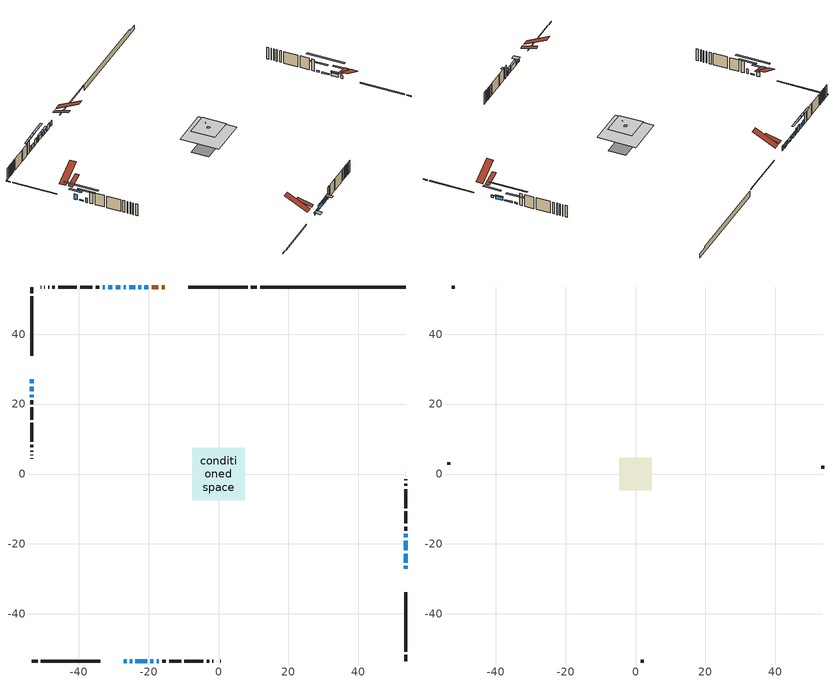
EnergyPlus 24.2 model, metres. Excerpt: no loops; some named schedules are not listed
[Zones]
conditioned space
 floor outside (Floor1 construction): -0.46,-0.46 -0.46,0.46 0.46,0.46 0.46,-0.46 z0.31
 floor outside (Floor2 construction): -0.46,-0.46 -0.46,0.46 0.46,0.46 0.46,-0.46 z0.31
 floor outside (Floor3 construction): -2.29,-2.29 -2.29,2.29 2.29,2.29 2.29,-2.29 z0.31
 floor adiabatic (AdiabaticFloorConstruction): -7.49,-7.49 -7.49,7.49 7.49,7.49 7.49,-7.49 z2.75
 floor foundation (Slab1 construction): -7.04,-3.35 -7.04,3.35 7.04,3.35 7.04,-3.35 z-2.03
 wall outside (RimJoist1 construction): 11.01,53.49 9.27,53.49 / -53.49,-53.49 -51.76,-53.49 / -53.49,53.49 -53.49,51.76 / 53.49,-53.49 53.49,-51.76 z0.31:0.61
 wall outside (RimJoist2 construction): 8.34,53.49 -8.61,53.49 / -50.83,-53.49 -33.87,-53.49 / -53.49,50.83 -53.49,33.87 / 53.49,-50.83 53.49,-33.87 z0.31:0.61
 wall outside (AdiabaticWallConstruction 1): -15.44,53.49 -16.25,53.49 / -17.18,53.49 -19.16,53.49 z0.31:2.34
 wall outside (AdiabaticWallConstruction): -27.04,-53.49 -26.29,-53.49 z0.31:1.06; 53.49,-27.04 53.49,-26.28 z0.31:1.45; -25.36,-53.49 -24.67,-53.49 z0.31:1.3; 53.49,-25.35 53.49,-22.76 z0.31:1.61; -23.75,-53.49 -20.39,-53.49 / -19.46,-53.49 -18.62,-53.49 / -53.49,22.7 -53.49,22.01 z0.31:2.22; -17.7,-53.49 -17.08,-53.49 / -32.53,53.49 -33.14,53.49 z0.31:2.34; -20.09,53.49 -21.17,53.49 z0.31:1.39; -22.1,53.49 -22.94,53.49 / -23.86,53.49 -25.54,53.49 z0.31:1.91; -26.47,53.49 -27.16,53.49 / -28.08,53.49 -29.46,53.49 z0.31:2.83; -53.49,27.04 -53.49,25.95 z0.31:2.52; -53.49,25.02 -53.49,23.62 / 53.49,-21.83 53.49,-19.04 z0.31:0.9; -30.38,53.49 -31.61,53.49 z0.31:2.14; 53.49,-18.11 53.49,-17.12 z0.31:1
 wall outside (Wall1 construction): -34.07,53.49 -35.18,53.49 / -16.16,-53.49 -15.05,-53.49 / -53.49,21.08 -53.49,19.98 / 53.49,-16.19 53.49,-15.09 z0.31:5.19
 wall outside (Wall2 construction): -36.11,53.49 -39.57,53.49 / -14.12,-53.49 -10.66,-53.49 / -53.49,19.05 -53.49,15.59 / 53.49,-14.16 53.49,-10.7 z0.31:5.19
 wall outside (Wall3 construction): -40.5,53.49 -45.91,53.49 / -9.73,-53.49 -4.32,-53.49 / -53.49,14.66 -53.49,9.25 / 53.49,-9.77 53.49,-4.36 z0.31:5.19
 wall outside (Wall4 construction): -46.84,53.49 -47.53,53.49 / -3.39,-53.49 -2.7,-53.49 / -53.49,8.32 -53.49,7.62 / 53.49,-3.43 53.49,-2.73 z0.31:5.19
 wall outside (Wall5 construction): -48.46,53.49 -48.76,53.49 / -1.77,-53.49 -1.46,-53.49 / -53.49,6.69 -53.49,6.39 / 53.49,-1.8 53.49,-1.5 z0.31:5.19
 wall outside (Wall6 construction): -49.69,53.49 -49.78,53.49 / -0.54,-53.49 -0.45,-53.49 / -53.49,5.46 -53.49,5.37 / 53.49,-0.57 53.49,-0.48 z0.31:5.19
 wall outside (Wall7 construction): -50.71,53.49 -50.8,53.49 / 0.48,-53.49 0.57,-53.49 / -53.49,4.44 -53.49,4.35 / 53.49,0.45 53.49,0.54 z0.31:5.19
 wall foundation (FoundationWall1 construction): 11.94,53.49,-2.03 11.94,53.49,0.31 49.34,53.49,0.31 49.34,53.49,-0.28 53.49,53.49,-0.28 53.49,53.49,-2.03
 window (WindowConstruction 13): -27.04,-53.49 -26.29,-53.49 z0.31:1.06
 window (WindowConstruction 2): 53.49,-27.04 53.49,-26.28 z0.31:1.45
 window (WindowConstruction 3): -25.36,-53.49 -24.67,-53.49 z0.31:1.3
 window (WindowConstruction 4): 53.49,-25.35 53.49,-22.76 z0.31:1.61
 window (WindowConstruction 5): -23.74,-53.49 -20.39,-53.49 z0.31:2.22
 window (WindowConstruction 6): -19.46,-53.49 -18.62,-53.49 z0.31:2.22
 window (WindowConstruction 14): -17.7,-53.49 -17.09,-53.49 z0.31:2.34
 window (WindowConstruction 7): -20.09,53.49 -21.17,53.49 z0.31:1.39
 window (WindowConstruction 8): -22.1,53.49 -22.94,53.49 z0.31:1.91
 window (WindowConstruction 9): -23.86,53.49 -25.54,53.49 z0.31:1.91
 window (WindowConstruction 10): -26.47,53.49 -27.16,53.49 z0.31:2.82
 window (WindowConstruction 11): -28.09,53.49 -29.46,53.49 z0.31:2.82
 window (WindowConstruction 12): -53.49,27.04 -53.49,25.95 z0.31:2.52
 window (WindowConstruction 17): -53.49,25.02 -53.49,23.63 z0.31:0.9
 window (WindowConstruction 18): 53.49,-21.83 53.49,-19.04 z0.31:0.9
 window (WindowConstruction 15): -30.39,53.49 -31.6,53.49 z0.31:2.14
 window (WindowConstruction 16): -32.53,53.49 -33.14,53.49 z0.31:2.34
 window (WindowConstruction): -53.49,22.7 -53.49,22.01 z0.31:2.22
 window (WindowConstruction 1): 53.49,-18.11 53.49,-17.12 z0.31:1
 door (Door): -15.44,53.49 -16.25,53.49 z0.31:2.34
 door (Door 1): -17.18,53.49 -19.16,53.49 z0.31:2.34
 ceiling adiabatic (AdiabaticFloorConstruction): 7.49,-7.49 7.49,7.49 -7.49,7.49 -7.49,-7.49 z2.75
attic - vented
 floor to conditioned space (Floor4 construction Reversed): -0.46,-0.46 -0.46,0.46 0.46,0.46 0.46,-0.46 z5.19
 floor to conditioned space (Floor5 construction Reversed): -0.46,-0.46 -0.46,0.46 0.46,0.46 0.46,-0.46 z5.19
 floor to conditioned space (Floor6 construction Reversed): -4.67,-4.67 -4.67,4.67 4.67,4.67 4.67,-4.67 z5.19
 floor to conditioned space (Floor7 construction Reversed): -2.33,-2.33 -2.33,2.33 2.33,2.33 2.33,-2.33 z5.19
 floor to conditioned space (Floor8 construction Reversed): -1.99,-1.99 -1.99,1.99 1.99,1.99 1.99,-1.99 z5.19
 wall outside (Wall8 construction): -51.73,53.49 -52.56,53.49 / 1.5,-53.49 2.33,-53.49 / -53.49,3.42 -53.49,2.59 / 53.49,1.47 53.49,2.3 z0.31:5.19
 roof outside (Roof1 construction): -12.03,53.49,5.19 -12.03,44.57,9.65 -9.54,44.57,9.65 -9.54,53.49,5.19; -30.45,-53.49,5.19 -30.45,-44.57,9.65 -32.94,-44.57,9.65 -32.94,-53.49,5.19; -53.49,30.45,5.19 -44.57,30.45,9.65 -44.57,32.94,9.65 -53.49,32.94,5.19; 53.49,-30.45,5.19 44.57,-30.45,9.65 44.57,-32.94,9.65 53.49,-32.94,5.19
 roof outside (Roof4 construction): -14.51,53.49,5.19 -14.51,47.48,6.69 -12.96,47.48,6.69 -12.96,53.49,5.19; -27.97,-53.49,5.19 -27.97,-47.48,6.69 -29.52,-47.48,6.69 -29.52,-53.49,5.19; -53.49,27.97,5.19 -47.48,27.97,6.69 -47.48,29.52,6.69 -53.49,29.52,5.19; 53.49,-27.97,5.19 47.48,-27.97,6.69 47.48,-29.52,6.69 53.49,-29.52,5.19
shading: -25.83,-53.49 -27.5,-53.49 -27.5,-55.93 -25.83,-55.93 z1.52; 53.49,-23.23 53.49,-30.09 54.1,-30.09 54.1,-23.23 z4.5; -24.38,-53.49 -25.66,-53.49 -25.66,-54.1 -24.38,-54.1 z1.6; 53.49,-22.46 53.49,-25.65 54.1,-25.65 54.1,-22.46 z1.9; -20.09,-53.49 -24.04,-53.49 -24.04,-54.1 -20.09,-54.1 z2.51; -18.33,-53.49 -19.76,-53.49 -19.76,-54.1 -18.33,-54.1 z2.51; -16.79,-53.49 -17.99,-53.49 -17.99,-55.93 -16.79,-55.93 z2.64; -21.93,53.49 -19.33,53.49 -19.33,54.1 -21.93,54.1 z2.15; -23.23,53.49 -21.8,53.49 -21.8,54.1 -23.23,54.1 z2.21; -25.84,53.49 -23.57,53.49 -23.57,54.1 -25.84,54.1 z2.21; -30.21,53.49 -23.42,53.49 -23.42,54.1 -30.21,54.1 z5.88; -32.51,53.49 -25.03,53.49 -25.03,54.1 -32.51,54.1 z5.88; -53.49,24.12 -53.49,28.87 -54.1,28.87 -54.1,24.12 z4.35; -53.49,17.68 -53.49,30.96 -54.1,30.96 -54.1,17.68 z6.84; 53.49,-13.1 53.49,-27.77 54.1,-27.77 54.1,-13.1 z6.84; -35.12,53.49 -26.87,53.49 -26.87,54.1 -35.12,54.1 z5.65; -36.49,53.49 -29.18,53.49 -29.18,54.1 -36.49,54.1 z5.69; -53.49,18.96 -53.49,25.75 -54.1,25.75 -54.1,18.96 z5.27; 53.49,-14.07 53.49,-21.16 54.1,-21.16 54.1,-14.07 z4.05
[Building]
Building 1: Terrain=Suburbs
[Site:Location]
Edmonton Intl AP_AB: Latitude {deg}=53.31; Longitude {deg}=-113.58; Time Zone {hr}=-7; Elevation {m}=723; Keep Site Location Information=Yes
[Site:GroundTemperature:Shallow]
-1.56185, -3.61833, -3.78302, -2.80711, 1.11059, 5.01004, 8.39065, 10.5322, 10.7141, 8.97234, 5.67794, 1.89811
[Site:WaterMainsTemperature]
Calculation Method=Schedule; Temperature Schedule=mains temperature schedule
[Material] Roughness=Rough; Thermal Absorptance=0.9
Name | Thickness {m} | Conductivity {W/m-K} | Density {kg/m3} | Specific Heat {J/kg-K} | Solar Absorptance | Visible Absorptance
asphalt or fiberglass shingles | 0.00635 | 0.162714 | 1121.4 | 1465.45 | 0.4 | 0.4
ceiling loosefill ins | 0.254 | 0.0480833 | 16.02 | 1046.75 | 0.7 | 0.7
ceiling loosefill ins 1 | 0.423333 | 0.0480833 | 16.02 | 1046.75 | 0.7 | 0.7
ceiling stud and cavity | 0.1397 | 0.130061 | 65.682 | 1177.47 | 0.7 | 0.7
ceiling stud and cavity 1 | 0.1397 | 0.168444 | 65.682 | 1177.47 | 0.7 | 0.7
ceiling stud and cavity 2 | 0.1397 | 0.192099 | 65.682 | 1177.47 | 0.7 | 0.7
ceiling stud and cavity 3 | 0.1397 | 0.194453 | 65.682 | 1177.47 | 0.7 | 0.7
ceiling stud and cavity 4 | 0.1397 | 0.198342 | 65.682 | 1177.47 | 0.7 | 0.7
concrete 4.0 in. | 0.1016 | 1.803125 | 2242.8 | 837.4 | 0.7 | 0.7
concrete 8.0 in. | 0.2032 | 1.803125 | 2242.8 | 837.4 | 0.7 | 0.7
door material | 0.04445 | 0.0451087 | 512.64 | 1214.23 | 0.7 | 0.7
exterior vertical ins | 0.07309 | 0.029427 | 32.04 | 1214.23 | 0.7 | 0.7
floor covering | 0.0127 | 0.0433444 | 54.468 | 1339.84 | 0.6 | 0.6
floor rigid ins | 0.103632 | 0.029427 | 32.04 | 1214.23 | 0.7 | 0.7
floor rigid ins 1; wall rigid ins 1 | 0.512978 | 0.029427 | 32.04 | 1214.23 | 0.7 | 0.7
floor stud and cavity | 0.1397 | 0.132628 | 92.3553 | 1139.71 | 0.7 | 0.7
floor stud and cavity 1 | 0.1397 | 0.119269 | 92.3553 | 1139.71 | 0.7 | 0.7
floor stud and cavity 2 | 0.1397 | 0.105195 | 92.3553 | 1139.71 | 0.7 | 0.7
floor stud and cavity 3 | 0.1397 | 1.75129 | 37.0049 | 1207.88 | 0.7 | 0.7
furniture material conditioned space 1 | 0.1524 | 0.115458 | 640.8 | 1214.23 | 0.6 | 0.6
gypsum board | 0.0127 | 0.160291 | 801 | 837.4 | 0.6 | 0.6
gypsum board 1 | 0.0127 | 0.160291 | 801 | 837.4 | 0.7 | 0.7
osb sheathing 0.5 in. | 0.0127 | 0.115458 | 512.64 | 1214.23 | 0.7 | 0.7
osb sheathing 0.75 in. | 0.01905 | 0.115458 | 512.64 | 1214.23 | 0.7 | 0.7
osb sheathing 2.0 in. | 0.0508 | 0.115458 | 512.64 | 1214.23 | 0.7 | 0.7
rim joist rigid ins; wall rigid ins | 0.051816 | 0.029427 | 32.04 | 1214.23 | 0.7 | 0.7
rim joist stud and cavity | 0.0508 | 0.0345683 | 125.044 | 1163.47 | 0.6 | 0.6
rim joist stud and cavity 1 | 0.0508 | 0.0313389 | 125.044 | 1163.47 | 0.6 | 0.6
wall stud and cavity | 0.1397 | 0.244877 | 139.0536 | 1170.24 | 0.7 | 0.7
wall stud and cavity 1 | 0.1397 | 0.216775 | 139.0536 | 1170.24 | 0.7 | 0.7
wall stud and cavity 2 | 0.1397 | 0.204483 | 139.0536 | 1170.24 | 0.7 | 0.7
wall stud and cavity 3 | 0.1397 | 0.185807 | 139.0536 | 1170.24 | 0.7 | 0.7
wall stud and cavity 4 | 0.1397 | 0.177891 | 139.0536 | 1170.24 | 0.7 | 0.7
wall stud and cavity 5 | 0.1397 | 0.67241 | 139.0536 | 1170.24 | 0.7 | 0.7
wall stud and cavity 6 | 0.1397 | 0.168807 | 139.0536 | 1170.24 | 0.7 | 0.7
wall stud and cavity 7 | 0.0889 | 6.1454 | 50.32683 | 1063.81 | 0.6 | 0.6
wall stud and cavity 8 | 0.0889 | 0.380278 | 52.3479 | 1209.89 | 0.7 | 0.7
wall stud and cavity 9 | 0.0889 | 0.391764 | 83.0341 | 1211.67 | 0.7 | 0.7
wood siding | 0.0254 | 0.102417 | 544.68 | 1172.36 | 0.4 | 0.4
wood siding 1 | 0.00254 | 0.102417 | 544.68 | 1172.36 | 0.4 | 0.4
wood siding 2; wood siding 3; wood siding 4 | 0.0254 | 0.102417 | 544.68 | 1172.36 | 0.7 | 0.7
[WindowMaterial:SimpleGlazingSystem]
Name | U-Factor {W/m2-K} | Solar Heat Gain Coefficient
WindowMaterial | 1.91746 | 0.6
WindowMaterial 1 | 2.089504 | 0.49
WindowMaterial 10 | 2.02364 | 0.54
WindowMaterial 11 | 1.90951 | 0.61
WindowMaterial 12 | 1.87033 | 0.64
WindowMaterial 13 | 1.96118 | 0.57
WindowMaterial 14 | 2.05771 | 0.51
WindowMaterial 15 | 1.93279 | 0.59
WindowMaterial 16 | 2.09121 | 0.49
WindowMaterial 2 | 2.02477 | 0.53
WindowMaterial 3 | 1.94869 | 0.58
WindowMaterial 4 | 2.035563 | 0.54
WindowMaterial 5 | 1.89702 | 0.62
WindowMaterial 6 | 2.001495 | 0.55
WindowMaterial 7 | 1.90554 | 0.61
WindowMaterial 8 | 2.012851 | 0.55
WindowMaterial 9 | 1.90383 | 0.61
[Construction]
AdiabaticFloorConstruction: floor stud and cavity 3, floor rigid ins 1, osb sheathing 0.75 in., floor covering
AdiabaticWallConstruction: wood siding 3, wall rigid ins 1, wall stud and cavity 8, gypsum board
AdiabaticWallConstruction 1: wood siding 4, wall rigid ins 1, wall stud and cavity 8, gypsum board
Door; Door 1: door material
Floor1 construction: floor stud and cavity, floor rigid ins, osb sheathing 0.75 in., floor covering
Floor2 construction: floor stud and cavity 1, floor rigid ins, osb sheathing 0.75 in., floor covering
Floor3 construction: floor stud and cavity 2, floor rigid ins, osb sheathing 0.75 in., floor covering
Floor4 construction Reversed: gypsum board, ceiling stud and cavity, ceiling loosefill ins
Floor5 construction Reversed: gypsum board, ceiling stud and cavity 1, ceiling loosefill ins
Floor6 construction Reversed: gypsum board, ceiling stud and cavity 2, ceiling loosefill ins 1
Floor7 construction Reversed: gypsum board, ceiling stud and cavity 3, ceiling loosefill ins 1
Floor8 construction Reversed: gypsum board, ceiling stud and cavity 4, ceiling loosefill ins 1
FoundationWall1 construction: concrete 8.0 in., gypsum board 1
furniture construction conditioned space 1: furniture material conditioned space 1
PartitionWallConstruction: gypsum board, wall stud and cavity 9, gypsum board
RimJoist1 construction: wood siding 2, rim joist rigid ins, osb sheathing 2.0 in., rim joist stud and cavity
RimJoist2 construction: wood siding 2, rim joist rigid ins, osb sheathing 2.0 in., rim joist stud and cavity 1
Roof1 construction; Roof4 construction: asphalt or fiberglass shingles
Slab1 construction: concrete 4.0 in.
Wall1 construction: wood siding, wall rigid ins, osb sheathing 0.5 in., wall stud and cavity, gypsum board
Wall2 construction: wood siding, wall rigid ins, osb sheathing 0.5 in., wall stud and cavity 1, gypsum board
Wall3 construction: wood siding, wall rigid ins, osb sheathing 0.5 in., wall stud and cavity 2, gypsum board
Wall4 construction: wood siding, wall rigid ins, osb sheathing 0.5 in., wall stud and cavity 3, gypsum board
Wall5 construction: wood siding, wall rigid ins, osb sheathing 0.5 in., wall stud and cavity 4, gypsum board
Wall6 construction: wood siding, wall rigid ins, osb sheathing 0.5 in., wall stud and cavity 5, gypsum board
Wall7 construction: wood siding, wall rigid ins, osb sheathing 0.5 in., wall stud and cavity 6, gypsum board
Wall8 construction: wood siding 1, wall stud and cavity 7
WindowConstruction: WindowMaterial
WindowConstruction 1: WindowMaterial 1
WindowConstruction 10: WindowMaterial 10
WindowConstruction 11: WindowMaterial 11
WindowConstruction 12: WindowMaterial 12
WindowConstruction 13: WindowMaterial 13
WindowConstruction 14; WindowConstruction 16: WindowMaterial 14
WindowConstruction 15: WindowMaterial 15
WindowConstruction 17; WindowConstruction 18: WindowMaterial 16
WindowConstruction 2: WindowMaterial 2
WindowConstruction 3: WindowMaterial 3
WindowConstruction 4: WindowMaterial 4
WindowConstruction 5: WindowMaterial 5
WindowConstruction 6: WindowMaterial 6
WindowConstruction 7: WindowMaterial 7
WindowConstruction 8: WindowMaterial 8
WindowConstruction 9: WindowMaterial 9
[Zone] Multiplier=1; Part of Total Floor Area=Yes
Name | Volume {m3}
attic - vented | 83.2122
conditioned space | 883.3
[Space]
Name | Zone | Volume {m3}
attic - vented 1 | attic - vented | 83.2122
conditioned space 1 | conditioned space | 883.3
[ZoneInfiltration:EffectiveLeakageArea]
infil attic - vented 1: Zone or Space=attic - vented 1; Schedule=Always On Discrete; Effective Air Leakage Area {cm2}=4398.26; Stack Coefficient=0.000649198; Wind Coefficient=1.72151e-05
[ZoneMixing]
whole house fan mix: Zone or Space=attic - vented; Schedule=Always On Continuous; Design Flow Rate Calculation Method=Flow/Zone; Design Flow Rate {m3/s}=0; Source Zone or Space=conditioned space
[SurfaceProperty:ExposedFoundationPerimeter]
Slab1: Exposed Perimeter Calculation Method=TotalExposedPerimeter; Total Exposed Perimeter {m}=41.553
[InternalMass] Zone or ZoneList=conditioned space; Space or SpaceList=conditioned space 1
Name | Construction | Surface Area {m2}
furniture mass conditioned space 1 | furniture construction conditioned space 1 | 136.592
partition wall mass | PartitionWallConstruction | 341.48
[Lights]
interior lighting: Zone or ZoneList or Space or SpaceList=conditioned space 1; Schedule=interior lighting schedule; Design Level Calculation Method=LightingLevel; Lighting Level {W}=343.2; Return Air Fraction=0; Fraction Radiant=0.6; Fraction Visible=0.2; Fraction Replaceable=1
[People]
occupants: Zone or ZoneList or Space or SpaceList=conditioned space 1; Number of People Schedule=occupants schedule; Number of People Calculation Method=People; Number of People=3; Fraction Radiant=0.314171; Sensible Heat Fraction=0.56303; Activity Level Schedule=occupants activity schedule; Carbon Dioxide Generation Rate {m3/s-W}=0; Enable ASHRAE 55 Comfort Warnings=No; Mean Radiant Temperature Calculation Type=EnclosureAveraged
[ElectricEquipment] Zone or ZoneList or Space or SpaceList=conditioned space 1; Design Level Calculation Method=EquipmentLevel
Name | Schedule | Design Level {W} | Fraction Latent | Fraction Radiant | Fraction Lost
clothes dryer | clothes dryer schedule | 140.772 | 0.015 | 0.081 | 0.85
clothes washer | clothes washer schedule | 32.1985 | 0.03 | 0.162 | 0.7
cooking range | cooking range schedule | 215.147 | 0.08 | 0.432 | 0.2
dishwasher | dishwasher schedule | 66.8632 | 0.3 | 0.18 | 0.4
fridge | fridge schedule | 72.9452 | 0 | 0.6 | 0
mech vent bath fan 0 | mech vent bath fan 0 schedule | 75.3 | 0 | 0 | 1
mech vent bath fan 1 | mech vent bath fan 1 schedule | 75.3 | 0 | 0 | 1
mech vent house fan | mech vent house fan schedule | 20.7 | 0 | 0 | 1
mech vent house fan cfis | mech vent house fan cfis schedule | 0 | 0 | 0 | 0
mech vent range fan 0 | mech vent range fan 0 schedule | 57 | 0 | 0 | 1
misc plug loads | misc plug loads schedule | 494.7 | 0.045 | 0.513 | 0.1
whole house fan | Always On Discrete | 0 | 0 | 0 | 1
[OtherEquipment] Zone or ZoneList or Space or SpaceList=conditioned space 1; Design Level Calculation Method=EquipmentLevel
Name | Fuel Type | Schedule | Design Level {W} | Fraction Latent | Fraction Radiant | Fraction Lost
clothes dryer 1 | Electricity | clothes dryer schedule | 0 | 0.015 | 0.081 | 0.85
cooking range 1 | Electricity | cooking range schedule | 0 | 0.08 | 0.432 | 0.2
general water use latent | None | general water use schedule | 62.594 | 1 | 0 | 0
general water use sensible | None | general water use schedule | -61.6891 | 0 | 0.6 | 0
mech vent house fan latent load | None | Always On Discrete | 0 | 1 | 0 | 0
mech vent house fan sensible load | None | Always On Discrete | 0 | 0 | 0 | 0
water heater energy adjustment1 | NaturalGas | Always On Discrete | 0.01 | 0 | 0 | 1
[ZoneInfiltration:DesignFlowRate] Zone or ZoneList or Space or SpaceList=conditioned space 1; Schedule=Always On Discrete; Design Flow Rate Calculation Method=Flow/Zone; Design Flow Rate {m3/s}=0
infil flow; natural vent flow; whole house fan flow
[Foundation:Kiva]
Foundation Kiva 1: Initial Indoor Air Temperature {C}=18; Wall Height Above Grade {m}=0.310012; Wall Depth Below Slab {m}=0.2032; Custom Block Material Name 1=exterior vertical ins; Custom Block Depth 1 {m}=2.34001; Custom Block X Position 1 {m}=0.2159; Custom Block Z Position 1 {m}=0
[Foundation:Kiva:Settings]
Soil Conductivity {W/m-K}=0.849921; Soil Density {kg/m3}=1842.3; Soil Specific Heat {J/kg-K}=418.7; Ground Solar Absorptivity=0.9; Ground Thermal Absorptivity=0.9; Ground Surface Roughness {m}=0.03; Far-Field Width {m}=40; Deep-Ground Boundary Condition=ZeroFlux; Deep-Ground Depth {m}=40; Minimum Cell Dimension {m}=0.2; Maximum Cell Growth Coefficient=3; Simulation Timestep=Timestep
[Exterior:Lights]
exterior lighting: Schedule=exterior lighting schedule; Design Level {W}=75.6
[Schedule:Constant]
Name | Hourly Value
Always On Continuous; mech vent house fan schedule; mech vent house fan cfis schedule; Always On Discrete | 1
occupants activity schedule | 117.228
fridge schedule | 0
[Schedule:Week:Daily]
interior lighting schedule Week Rule - Jan1-Jan27: interior lighting schedule day, interior lighting schedule day, interior lighting schedule day, interior lighting schedule day, interior lighting schedule day, interior lighting schedule day, interior lighting schedule day, interior lighting schedule default day, interior lighting schedule default day, interior lighting schedule default day, interior lighting schedule default day, interior lighting schedule default day
interior lighting schedule Week Rule - Jan28-Feb3: interior lighting schedule day, interior lighting schedule day, interior lighting schedule day, interior lighting schedule day, interior lighting schedule day 1, interior lighting schedule day 1, interior lighting schedule day 1, interior lighting schedule default day, interior lighting schedule default day, interior lighting schedule default day, interior lighting schedule default day, interior lighting schedule default day
interior lighting schedule Week Rule - Feb4-Feb24: interior lighting schedule day 1, interior lighting schedule day 1, interior lighting schedule day 1, interior lighting schedule day 1, interior lighting schedule day 1, interior lighting schedule day 1, interior lighting schedule day 1, interior lighting schedule default day, interior lighting schedule default day, interior lighting schedule default day, interior lighting schedule default day, interior lighting schedule default day
interior lighting schedule Week Rule - Feb25-Mar3: interior lighting schedule day 1, interior lighting schedule day 1, interior lighting schedule day 1, interior lighting schedule day 1, interior lighting schedule day 2, interior lighting schedule day 2, interior lighting schedule day 2, interior lighting schedule default day, interior lighting schedule default day, interior lighting schedule default day, interior lighting schedule default day, interior lighting schedule default day
interior lighting schedule Week Rule - Mar4-Mar31: interior lighting schedule day 2, interior lighting schedule day 2, interior lighting schedule day 2, interior lighting schedule day 2, interior lighting schedule day 2, interior lighting schedule day 2, interior lighting schedule day 2, interior lighting schedule default day, interior lighting schedule default day, interior lighting schedule default day, interior lighting schedule default day, interior lighting schedule default day
interior lighting schedule Week Rule - Apr1-Apr28: interior lighting schedule day 3, interior lighting schedule day 3, interior lighting schedule day 3, interior lighting schedule day 3, interior lighting schedule day 3, interior lighting schedule day 3, interior lighting schedule day 3, interior lighting schedule default day, interior lighting schedule default day, interior lighting schedule default day, interior lighting schedule default day, interior lighting schedule default day
interior lighting schedule Week Rule - Apr29-May5: interior lighting schedule day 3, interior lighting schedule day 3, interior lighting schedule day 4, interior lighting schedule day 4, interior lighting schedule day 4, interior lighting schedule day 4, interior lighting schedule day 4, interior lighting schedule default day, interior lighting schedule default day, interior lighting schedule default day, interior lighting schedule default day, interior lighting schedule default day
interior lighting schedule Week Rule - May6-May26: interior lighting schedule day 4, interior lighting schedule day 4, interior lighting schedule day 4, interior lighting schedule day 4, interior lighting schedule day 4, interior lighting schedule day 4, interior lighting schedule day 4, interior lighting schedule default day, interior lighting schedule default day, interior lighting schedule default day, interior lighting schedule default day, interior lighting schedule default day
interior lighting schedule Week Rule - May27-Jun2: interior lighting schedule day 4, interior lighting schedule day 4, interior lighting schedule day 4, interior lighting schedule day 4, interior lighting schedule day 4, interior lighting schedule day 5, interior lighting schedule day 5, interior lighting schedule default day, interior lighting schedule default day, interior lighting schedule default day, interior lighting schedule default day, interior lighting schedule default day
interior lighting schedule Week Rule - Jun3-Jun30: interior lighting schedule day 5, interior lighting schedule day 5, interior lighting schedule day 5, interior lighting schedule day 5, interior lighting schedule day 5, interior lighting schedule day 5, interior lighting schedule day 5, interior lighting schedule default day, interior lighting schedule default day, interior lighting schedule default day, interior lighting schedule default day, interior lighting schedule default day
interior lighting schedule Week Rule - Jul1-Jul28: interior lighting schedule day 6, interior lighting schedule day 6, interior lighting schedule day 6, interior lighting schedule day 6, interior lighting schedule day 6, interior lighting schedule day 6, interior lighting schedule day 6, interior lighting schedule default day, interior lighting schedule default day, interior lighting schedule default day, interior lighting schedule default day, interior lighting schedule default day
interior lighting schedule Week Rule - Jul29-Aug4: interior lighting schedule day 6, interior lighting schedule day 6, interior lighting schedule day 6, interior lighting schedule day 7, interior lighting schedule day 7, interior lighting schedule day 7, interior lighting schedule day 7, interior lighting schedule default day, interior lighting schedule default day, interior lighting schedule default day, interior lighting schedule default day, interior lighting schedule default day
interior lighting schedule Week Rule - Aug5-Aug25: interior lighting schedule day 7, interior lighting schedule day 7, interior lighting schedule day 7, interior lighting schedule day 7, interior lighting schedule day 7, interior lighting schedule day 7, interior lighting schedule day 7, interior lighting schedule default day, interior lighting schedule default day, interior lighting schedule default day, interior lighting schedule default day, interior lighting schedule default day
interior lighting schedule Week Rule - Aug26-Sep1: interior lighting schedule day 7, interior lighting schedule day 7, interior lighting schedule day 7, interior lighting schedule day 7, interior lighting schedule day 7, interior lighting schedule day 7, interior lighting schedule day 8, interior lighting schedule default day, interior lighting schedule default day, interior lighting schedule default day, interior lighting schedule default day, interior lighting schedule default day
interior lighting schedule Week Rule - Sep2-Sep29: interior lighting schedule day 8, interior lighting schedule day 8, interior lighting schedule day 8, interior lighting schedule day 8, interior lighting schedule day 8, interior lighting schedule day 8, interior lighting schedule day 8, interior lighting schedule default day, interior lighting schedule default day, interior lighting schedule default day, interior lighting schedule default day, interior lighting schedule default day
interior lighting schedule Week Rule - Sep30-Oct6: interior lighting schedule day 8, interior lighting schedule day 9, interior lighting schedule day 9, interior lighting schedule day 9, interior lighting schedule day 9, interior lighting schedule day 9, interior lighting schedule day 9, interior lighting schedule default day, interior lighting schedule default day, interior lighting schedule default day, interior lighting schedule default day, interior lighting schedule default day
interior lighting schedule Week Rule - Oct7-Oct27: interior lighting schedule day 9, interior lighting schedule day 9, interior lighting schedule day 9, interior lighting schedule day 9, interior lighting schedule day 9, interior lighting schedule day 9, interior lighting schedule day 9, interior lighting schedule default day, interior lighting schedule default day, interior lighting schedule default day, interior lighting schedule default day, interior lighting schedule default day
interior lighting schedule Week Rule - Oct28-Nov3: interior lighting schedule day 9, interior lighting schedule day 9, interior lighting schedule day 9, interior lighting schedule day 9, interior lighting schedule day 10, interior lighting schedule day 10, interior lighting schedule day 10, interior lighting schedule default day, interior lighting schedule default day, interior lighting schedule default day, interior lighting schedule default day, interior lighting schedule default day
interior lighting schedule Week Rule - Nov4-Nov24: interior lighting schedule day 10, interior lighting schedule day 10, interior lighting schedule day 10, interior lighting schedule day 10, interior lighting schedule day 10, interior lighting schedule day 10, interior lighting schedule day 10, interior lighting schedule default day, interior lighting schedule default day, interior lighting schedule default day, interior lighting schedule default day, interior lighting schedule default day
interior lighting schedule Week Rule - Nov25-Dec1: interior lighting schedule day 10, interior lighting schedule day 10, interior lighting schedule day 10, interior lighting schedule day 10, interior lighting schedule day 10, interior lighting schedule day 10, interior lighting schedule day 11, interior lighting schedule default day, interior lighting schedule default day, interior lighting schedule default day, interior lighting schedule default day, interior lighting schedule default day
interior lighting schedule Week Rule - Dec2-Dec31: interior lighting schedule day 11, interior lighting schedule day 11, interior lighting schedule day 11, interior lighting schedule day 11, interior lighting schedule day 11, interior lighting schedule day 11, interior lighting schedule day 11, interior lighting schedule default day, interior lighting schedule default day, interior lighting schedule default day, interior lighting schedule default day, interior lighting schedule default day
occupants schedule Week Rule - Jan1-Dec31: occupants schedule day, occupants schedule day, occupants schedule day, occupants schedule day, occupants schedule day, occupants schedule day, occupants schedule day, occupants schedule default day, occupants schedule default day, occupants schedule default day, occupants schedule default day, occupants schedule default day
clothes dryer schedule Week Rule - Jan1-Dec31: clothes dryer schedule day, clothes dryer schedule day, clothes dryer schedule day, clothes dryer schedule day, clothes dryer schedule day, clothes dryer schedule day, clothes dryer schedule day, clothes dryer schedule default day, clothes dryer schedule default day, clothes dryer schedule default day, clothes dryer schedule default day, clothes dryer schedule default day
clothes washer schedule Week Rule - Jan1-Dec31: clothes washer schedule day, clothes washer schedule day, clothes washer schedule day, clothes washer schedule day, clothes washer schedule day, clothes washer schedule day, clothes washer schedule day, clothes washer schedule default day, clothes washer schedule default day, clothes washer schedule default day, clothes washer schedule default day, clothes washer schedule default day
cooking range schedule Week Rule - Jan1-Dec31: cooking range schedule day, cooking range schedule day, cooking range schedule day, cooking range schedule day, cooking range schedule day, cooking range schedule day, cooking range schedule day, cooking range schedule default day, cooking range schedule default day, cooking range schedule default day, cooking range schedule default day, cooking range schedule default day
dishwasher schedule Week Rule - Jan1-Dec31: dishwasher schedule day, dishwasher schedule day, dishwasher schedule day, dishwasher schedule day, dishwasher schedule day, dishwasher schedule day, dishwasher schedule day, dishwasher schedule default day, dishwasher schedule default day, dishwasher schedule default day, dishwasher schedule default day, dishwasher schedule default day
[Schedule:Year]
interior lighting schedule: interior lighting schedule Week Rule - Jan1-Jan27, 1, 1, 1, 27, interior lighting schedule Week Rule - Jan28-Feb3, 1, 28, 2, 3, interior lighting schedule Week Rule - Feb4-Feb24, 2, 4, 2, 24, interior lighting schedule Week Rule - Feb25-Mar3, 2, 25, 3, 3, interior lighting schedule Week Rule - Mar4-Mar31, 3, 4, 3, 31, interior lighting schedule Week Rule - Apr1-Apr28, 4, 1, 4, 28, interior lighting schedule Week Rule - Apr29-May5, 4, 29, 5, 5, interior lighting schedule Week Rule - May6-May26, 5, 6, 5, 26, interior lighting schedule Week Rule - May27-Jun2, 5, 27, 6, 2, interior lighting schedule Week Rule - Jun3-Jun30, 6, 3, 6, 30, interior lighting schedule Week Rule - Jul1-Jul28, 7, 1, 7, 28, interior lighting schedule Week Rule - Jul29-Aug4, 7, 29, 8, 4, interior lighting schedule Week Rule - Aug5-Aug25, 8, 5, 8, 25, interior lighting schedule Week Rule - Aug26-Sep1, 8, 26, 9, 1, interior lighting schedule Week Rule - Sep2-Sep29, 9, 2, 9, 29, interior lighting schedule Week Rule - Sep30-Oct6, 9, 30, 10, 6, interior lighting schedule Week Rule - Oct7-Oct27, 10, 7, 10, 27, interior lighting schedule Week Rule - Oct28-Nov3, 10, 28, 11, 3, interior lighting schedule Week Rule - Nov4-Nov24, 11, 4, 11, 24, interior lighting schedule Week Rule - Nov25-Dec1, 11, 25, 12, 1, interior lighting schedule Week Rule - Dec2-Dec31, 12, 2, 12, 31
occupants schedule: occupants schedule Week Rule - Jan1-Dec31, 1, 1, 12, 31
clothes dryer schedule: clothes dryer schedule Week Rule - Jan1-Dec31, 1, 1, 12, 31
clothes washer schedule: clothes washer schedule Week Rule - Jan1-Dec31, 1, 1, 12, 31
cooking range schedule: cooking range schedule Week Rule - Jan1-Dec31, 1, 1, 12, 31
dishwasher schedule: dishwasher schedule Week Rule - Jan1-Dec31, 1, 1, 12, 31
mech vent bath fan 0 schedule: mech vent bath fan 0 schedule Week Rule - Jan1-Dec31, 1, 1, 12, 31
mech vent bath fan 1 schedule: mech vent bath fan 1 schedule Week Rule - Jan1-Dec31, 1, 1, 12, 31
mech vent range fan 0 schedule: mech vent range fan 0 schedule Week Rule - Jan1-Dec31, 1, 1, 12, 31
misc plug loads schedule: misc plug loads schedule Week Rule - Jan1-Dec31, 1, 1, 12, 31
general water use schedule: general water use schedule Week Rule - Jan1-Dec31, 1, 1, 12, 31
exterior lighting schedule: exterior lighting schedule Week Rule - Jan1-Jan27, 1, 1, 1, 27, exterior lighting schedule Week Rule - Jan28-Feb3, 1, 28, 2, 3, exterior lighting schedule Week Rule - Feb4-Feb24, 2, 4, 2, 24, exterior lighting schedule Week Rule - Feb25-Mar3, 2, 25, 3, 3, exterior lighting schedule Week Rule - Mar4-Mar31, 3, 4, 3, 31, exterior lighting schedule Week Rule - Apr1-Apr28, 4, 1, 4, 28, exterior lighting schedule Week Rule - Apr29-May5, 4, 29, 5, 5, exterior lighting schedule Week Rule - May6-May26, 5, 6, 5, 26, exterior lighting schedule Week Rule - May27-Jun2, 5, 27, 6, 2, exterior lighting schedule Week Rule - Jun3-Jun30, 6, 3, 6, 30, exterior lighting schedule Week Rule - Jul1-Jul28, 7, 1, 7, 28, exterior lighting schedule Week Rule - Jul29-Aug4, 7, 29, 8, 4, exterior lighting schedule Week Rule - Aug5-Aug25, 8, 5, 8, 25, exterior lighting schedule Week Rule - Aug26-Sep1, 8, 26, 9, 1, exterior lighting schedule Week Rule - Sep2-Sep29, 9, 2, 9, 29, exterior lighting schedule Week Rule - Sep30-Oct6, 9, 30, 10, 6, exterior lighting schedule Week Rule - Oct7-Oct27, 10, 7, 10, 27, exterior lighting schedule Week Rule - Oct28-Nov3, 10, 28, 11, 3, exterior lighting schedule Week Rule - Nov4-Nov24, 11, 4, 11, 24, exterior lighting schedule Week Rule - Nov25-Dec1, 11, 25, 12, 1, exterior lighting schedule Week Rule - Dec2-Dec31, 12, 2, 12, 31
[Schedule:Compact]
mains temperature schedule: Through: 01/01, For: AllDays, Until: 24:00, 3.97167, Through: 01/02, For: AllDays, Until: 24:00, 3.90778, Through: 01/03, For: AllDays, Until: 24:00, 3.84556, Through: 01/04, For: AllDays, Until: 24:00, 3.78389, Through: 01/05, For: AllDays, Until: 24:00, 3.72278, Through: 01/06, For: AllDays, Until: 24:00, 3.66278, Through: 01/07, For: AllDays, Until: 24:00, 3.60389, Through: 01/08, For: AllDays, Until: 24:00, 3.54556, Through: 01/09, For: AllDays, Until: 24:00, 3.48833, Through: 01/10, For: AllDays, Until: 24:00, 3.43167, Through: 01/11, For: AllDays, Until: 24:00, 3.37611, Through: 01/12, For: AllDays, Until: 24:00, 3.32167, Through: 01/13, For: AllDays, Until: 24:00, 3.26833, Through: 01/14, For: AllDays, Until: 24:00, 3.21556, Through: 01/15, For: AllDays, Until: 24:00, 3.16444, Through: 01/16, For: AllDays, Until: 24:00, 3.11389, Through: 01/17, For: AllDays, Until: 24:00, 3.06444, Through: 01/18, For: AllDays, Until: 24:00, 3.01611, Through: 01/19, For: AllDays, Until: 24:00, 2.96889, Through: 01/20, For: AllDays, Until: 24:00, 2.92278, Through: 01/21, For: AllDays, Until: 24:00, 2.87722, Through: 01/22, For: AllDays, Until: 24:00, 2.83333, Through: 01/23, For: AllDays, Until: 24:00, 2.79056, Through: 01/24, For: AllDays, Until: 24:00, 2.74889, Through: 01/25, For: AllDays, Until: 24:00, 2.70833, Through: 01/26, For: AllDays, Until: 24:00, 2.66889, Through: 01/27, For: AllDays, Until: 24:00, 2.63056, Through: 01/28, For: AllDays, Until: 24:00, 2.59333, Through: 01/29, For: AllDays, Until: 24:00, 2.55778, Through: 01/30, For: AllDays, Until: 24:00, 2.52278, Through: 01/31, For: AllDays, Until: 24:00, 2.48944, Through: 02/01, For: AllDays, Until: 24:00, 2.45722, Through: 02/02, For: AllDays, Until: 24:00, 2.42611, Through: 02/03, For: AllDays, Until: 24:00, 2.39667, Through: 02/04, For: AllDays, Until: 24:00, 2.36833, Through: 02/05, For: AllDays, Until: 24:00, 2.34111, Through: 02/06, For: AllDays, Until: 24:00, 2.315, Through: 02/07, For: AllDays, Until: 24:00, 2.29056, Through: 02/08, For: AllDays, Until: 24:00, 2.26722, Through: 02/09, For: AllDays, Until: 24:00, 2.245, Through: 02/10, For: AllDays, Until: 24:00, 2.22444, Through: 02/11, For: AllDays, Until: 24:00, 2.20444, Through: 02/12, For: AllDays, Until: 24:00, 2.18667, Through: 02/13, For: AllDays, Until: 24:00, 2.17, Through: 02/14, For: AllDays, Until: 24:00, 2.15444, Through: 02/15, For: AllDays, Until: 24:00, 2.14, Through: 02/16, For: AllDays, Until: 24:00, 2.12722, Through: 02/17, For: AllDays, Until: 24:00, 2.11556, Through: 02/18, For: AllDays, Until: 24:00, 2.10556, Through: 02/19, For: AllDays, Until: 24:00, 2.09667, Through: 02/20, For: AllDays, Until: 24:00, 2.08889, Through: 02/21, For: AllDays, Until: 24:00, 2.08278, Through: 02/22, For: AllDays, Until: 24:00, 2.07833, Through: 02/23, For: AllDays, Until: 24:00, 2.07444, Through: 02/24, For: AllDays, Until: 24:00, 2.07278, Through: 02/25, For: AllDays, Until: 24:00, 2.07167, Through: 02/26, For: AllDays, Until: 24:00, 2.07222, Through: 02/27, For: AllDays, Until: 24:00, 2.07444, Through: 02/28, For: AllDays, Until: 24:00, 2.07778, Through: 03/01, For: AllDays, Until: 24:00, 2.08222, Through: 03/02, For: AllDays, Until: 24:00, 2.08833, Through: 03/03, For: AllDays, Until: 24:00, 2.09556, Through: 03/04, For: AllDays, Until: 24:00, 2.10444, Through: 03/05, For: AllDays, Until: 24:00, 2.11444, Through: 03/06, For: AllDays, Until: 24:00, 2.12556, Through: 03/07, For: AllDays, Until: 24:00, 2.13833, Through: 03/08, For: AllDays, Until: 24:00, 2.15278, Through: 03/09, For: AllDays, Until: 24:00, 2.16778, Through: 03/10, For: AllDays, Until: 24:00, 2.18444, Through: 03/11, For: AllDays, Until: 24:00, 2.20278, Through: 03/12, For: AllDays, Until: 24:00, 2.22167, Through: 03/13, For: AllDays, Until: 24:00, 2.24278, Through: 03/14, For: AllDays, Until: 24:00, 2.26444, Through: 03/15, For: AllDays, Until: 24:00, 2.28778, Through: 03/16, For: AllDays, Until: 24:00, 2.31222, Through: 03/17, For: AllDays, Until: 24:00, 2.33778, Through: 03/18, For: AllDays, Until: 24:00, 2.365, Through: 03/19, For: AllDays, Until: 24:00, 2.39333, Through: 03/20, For: AllDays, Until: 24:00, 2.42278, Through: 03/21, For: AllDays, Until: 24:00, 2.45389, Through: 03/22, For: AllDays, Until: 24:00, 2.48611, Through: 03/23, For: AllDays, Until: 24:00, 2.51889, Through: 03/24, For: AllDays, Until: 24:00, 2.55389, Through: 03/25, For: AllDays, Until: 24:00, 2.58944, Through: 03/26, For: AllDays, Until: 24:00, 2.62611, Through: 03/27, For: AllDays, Until: 24:00, 2.66444, Through: 03/28, For: AllDays, Until: 24:00, 2.70389, Through: 03/29, For: AllDays, Until: 24:00, 2.74389, Through: 03/30, For: AllDays, Until: 24:00, 2.78556, Through: 03/31, For: AllDays, Until: 24:00, 2.82833, Through: 04/01, For: AllDays, Until: 24:00, 2.87222, Through: 04/02, For: AllDays, Until: 24:00, 2.91722, Through: 04/03, For: AllDays, Until: 24:00, 2.96333, Through: 04/04, For: AllDays, Until: 24:00, 3.01056, Through: 04/05, For: AllDays, Until: 24:00, 3.05889, Through: 04/06, For: AllDays, Until: 24:00, 3.10833, Through: 04/07, For: AllDays, Until: 24:00, 3.15833, Through: 04/08, For: AllDays, Until: 24:00, 3.21, Through: 04/09, For: AllDays, Until: 24:00, 3.26222, Through: 04/10, For: AllDays, Until: 24:00, 3.31556, Through: 04/11, For: AllDays, Until: 24:00, 3.37, Through: 04/12, For: AllDays, Until: 24:00, 3.42556, Through: 04/13, For: AllDays, Until: 24:00, 3.48167, Through: 04/14, For: AllDays, Until: 24:00, 3.53889, Through: 04/15, For: AllDays, Until: 24:00, 3.59722, Through: 04/16, For: AllDays, Until: 24:00, 3.65611, Through: 04/17, For: AllDays, Until: 24:00, 3.71611, Through: 04/18, For: AllDays, Until: 24:00, 3.77667, Through: 04/19, For: AllDays, Until: 24:00, 3.83833, Through: 04/20, For: AllDays, Until: 24:00, 3.90111, Through: 04/21, For: AllDays, Until: 24:00, 3.96444, Through: 04/22, For: AllDays, Until: 24:00, 4.02833, Through: 04/23, For: AllDays, Until: 24:00, 4.09333, Through: 04/24, For: AllDays, Until: 24:00, 4.15889, Through: 04/25, For: AllDays, Until: 24:00, 4.225, Through: 04/26, For: AllDays, Until: 24:00, 4.29222, Through: 04/27, For: AllDays, Until: 24:00, 4.36, Through: 04/28, For: AllDays, Until: 24:00, 4.42833, Through: 04/29, For: AllDays, Until: 24:00, 4.49722, Through: 04/30, For: AllDays, Until: 24:00, 4.56667, Through: 05/01, For: AllDays, Until: 24:00, 4.63722, Through: 05/02, For: AllDays, Until: 24:00, 4.70833, Through: 05/03, For: AllDays, Until: 24:00, 4.77944, Through: 05/04, For: AllDays, Until: 24:00, 4.85167, Through: 05/05, For: AllDays, Until: 24:00, 4.92389, Through: 05/06, For: AllDays, Until: 24:00, 4.99722, Through: 05/07, For: AllDays, Until: 24:00, 5.07056, Through: 05/08, For: AllDays, Until: 24:00, 5.145, Through: 05/09, For: AllDays, Until: 24:00, 5.21944, Through: 05/10, For: AllDays, Until: 24:00, 5.29389, Through: 05/11, For: AllDays, Until: 24:00, 5.36944, Through: 05/12, For: AllDays, Until: 24:00, 5.445, Through: 05/13, For: AllDays, Until: 24:00, 5.52111, Through: 05/14, For: AllDays, Until: 24:00, 5.59722, Through: 05/15, For: AllDays, Until: 24:00, 5.67389, Through: 05/16, For: AllDays, Until: 24:00, 5.75056, Through: 05/17, For: AllDays, Until: 24:00, 5.82778, Through: 05/18, For: AllDays, Until: 24:00, 5.90556, Through: 05/19, For: AllDays, Until: 24:00, 5.98278, Through: 05/20, For: AllDays, Until: 24:00, 6.06056, Through: 05/21, For: AllDays, Until: 24:00, 6.13889, Through: 05/22, For: AllDays, Until: 24:00, 6.21667, Through: 05/23, For: AllDays, Until: 24:00, 6.295, Through: 05/24, For: AllDays, Until: 24:00, 6.37333, Through: 05/25, For: AllDays, Until: 24:00, 6.45222, Through: 05/26, For: AllDays, Until: 24:00, 6.53056, Through: 05/27, For: AllDays, Until: 24:00, 6.60889, Through: 05/28, For: AllDays, Until: 24:00, 6.68778, Through: 05/29, For: AllDays, Until: 24:00, 6.76611, Through: 05/30, For: AllDays, Until: 24:00, 6.84444, Through: 05/31, For: AllDays, Until: 24:00, 6.92278, Through: 06/01, For: AllDays, Until: 24:00, 7.00111, Through: 06/02, For: AllDays, Until: 24:00, 7.07944, Through: 06/03, For: AllDays, Until: 24:00, 7.15778, Through: 06/04, For: AllDays, Until: 24:00, 7.23556, Through: 06/05, For: AllDays, Until: 24:00, 7.31333, Through: 06/06, For: AllDays, Until: 24:00, 7.39056, Through: 06/07, For: AllDays, Until: 24:00, 7.46833, Through: 06/08, For: AllDays, Until: 24:00, 7.545, Through: 06/09, For: AllDays, Until: 24:00, 7.62222, Through: 06/10, For: AllDays, Until: 24:00, 7.69833, Through: 06/11, For: AllDays, Until: 24:00, 7.775, Through: 06/12, For: AllDays, Until: 24:00, 7.85056, Through: 06/13, For: AllDays, Until: 24:00, 7.92611, Through: 06/14, For: AllDays, Until: 24:00, 8.00111, Through: 06/15, For: AllDays, Until: 24:00, 8.07611, Through: 06/16, For: AllDays, Until: 24:00, 8.15056, Through: 06/17, For: AllDays, Until: 24:00, 8.22389, Through: 06/18, For: AllDays, Until: 24:00, 8.29778, Through: 06/19, For: AllDays, Until: 24:00, 8.37056, Through: 06/20, For: AllDays, Until: 24:00, 8.44278, Through: 06/21, For: AllDays, Until: 24:00, 8.51444, Through: 06/22, For: AllDays, Until: 24:00, 8.58611, Through: 06/23, For: AllDays, Until: 24:00, 8.65667, Through: 06/24, For: AllDays, Until: 24:00, 8.72667, Through: 06/25, For: AllDays, Until: 24:00, 8.79611, Through: 06/26, For: AllDays, Until: 24:00, 8.865, Through: 06/27, For: AllDays, Until: 24:00, 8.93333, Through: 06/28, For: AllDays, Until: 24:00, 9.00056, Through: 06/29, For: AllDays, Until: 24:00, 9.06778, Through: 06/30, For: AllDays, Until: 24:00, 9.13333, Through: 07/01, For: AllDays, Until: 24:00, 9.19889, Through: 07/02, For: AllDays, Until: 24:00, 9.26333, Through: 07/03, For: AllDays, Until: 24:00, 9.32722, Through: 07/04, For: AllDays, Until: 24:00, 9.39056, Through: 07/05, For: AllDays, Until: 24:00, 9.45278, Through: 07/06, For: AllDays, Until: 24:00, 9.51389, Through: 07/07, For: AllDays, Until: 24:00, 9.57444, Through: 07/08, For: AllDays, Until: 24:00, 9.63389, Through: 07/09, For: AllDays, Until: 24:00, 9.69278, Through: 07/10, For: AllDays, Until: 24:00, 9.75056, Through: 07/11, For: AllDays, Until: 24:00, 9.80778, Through: 07/12, For: AllDays, Until: 24:00, 9.86333, Through: 07/13, For: AllDays, Until: 24:00, 9.91833, Through: 07/14, For: AllDays, Until: 24:00, 9.97278, Through: 07/15, For: AllDays, Until: 24:00, 10.0256, Through: 07/16, For: AllDays, Until: 24:00, 10.0778, Through: 07/17, For: AllDays, Until: 24:00, 10.1289, Through: 07/18, For: AllDays, Until: 24:00, 10.1789, Through: 07/19, For: AllDays, Until: 24:00, 10.2278, Through: 07/20, For: AllDays, Until: 24:00, 10.2756, Through: 07/21, For: AllDays, Until: 24:00, 10.3222, Through: 07/22, For: AllDays, Until: 24:00, 10.3683, Through: 07/23, For: AllDays, Until: 24:00, 10.4128, Through: 07/24, For: AllDays, Until: 24:00, 10.4561, Through: 07/25, For: AllDays, Until: 24:00, 10.4989, Through: 07/26, For: AllDays, Until: 24:00, 10.54, Through: 07/27, For: AllDays, Until: 24:00, 10.58, Through: 07/28, For: AllDays, Until: 24:00, 10.6189, Through: 07/29, For: AllDays, Until: 24:00, 10.6567, Through: 07/30, For: AllDays, Until: 24:00, 10.6928, Through: 07/31, For: AllDays, Until: 24:00, 10.7283, Through: 08/01, For: AllDays, Until: 24:00, 10.7622, Through: 08/02, For: AllDays, Until: 24:00, 10.7956, Through: 08/03, For: AllDays, Until: 24:00, 10.8272, Through: 08/04, For: AllDays, Until: 24:00, 10.8572, Through: 08/05, For: AllDays, Until: 24:00, 10.8867, Through: 08/06, For: AllDays, Until: 24:00, 10.9144, Through: 08/07, For: AllDays, Until: 24:00, 10.9411, Through: 08/08, For: AllDays, Until: 24:00, 10.9667, Through: 08/09, For: AllDays, Until: 24:00, 10.9906, Through: 08/10, For: AllDays, Until: 24:00, 11.0133, Through: 08/11, For: AllDays, Until: 24:00, 11.035, Through: 08/12, For: AllDays, Until: 24:00, 11.055, Through: 08/13, For: AllDays, Until: 24:00, 11.0739, Through: 08/14, For: AllDays, Until: 24:00, 11.0917, Through: 08/15, For: AllDays, Until: 24:00, 11.1078, Through: 08/16, For: AllDays, Until: 24:00, 11.1228, Through: 08/17, For: AllDays, Until: 24:00, 11.1361, Through: 08/18, For: AllDays, Until: 24:00, 11.1483, Through: 08/19, For: AllDays, Until: 24:00, 11.1594, Through: 08/20, For: AllDays, Until: 24:00, 11.1689, Through: 08/21, For: AllDays, Until: 24:00, 11.1772, Through: 08/22, For: AllDays, Until: 24:00, 11.1844, Through: 08/23, For: AllDays, Until: 24:00, 11.19, Through: 08/24, For: AllDays, Until: 24:00, 11.1939, Through: 08/25, For: AllDays, Until: 24:00, 11.1967, Through: 08/26, For: AllDays, Until: 24:00, 11.1983, Through: 08/27, For: AllDays, Until: 24:00, 11.1983, Through: 08/28, For: AllDays, Until: 24:00, 11.1972, Through: 08/29, For: AllDays, Until: 24:00, 11.195, Through: 08/30, For: AllDays, Until: 24:00, 11.1911, Through: 08/31, For: AllDays, Until: 24:00, 11.1856, Through: 09/01, For: AllDays, Until: 24:00, 11.1789, Through: 09/02, For: AllDays, Until: 24:00, 11.1711, Through: 09/03, For: AllDays, Until: 24:00, 11.1617, Through: 09/04, For: AllDays, Until: 24:00, 11.1511, Through: 09/05, For: AllDays, Until: 24:00, 11.1394, Through: 09/06, For: AllDays, Until: 24:00, 11.1261, Through: 09/07, For: AllDays, Until: 24:00, 11.1111, Through: 09/08, For: AllDays, Until: 24:00, 11.0956, Through: 09/09, For: AllDays, Until: 24:00, 11.0778, Through: 09/10, For: AllDays, Until: 24:00, 11.0594, Through: 09/11, For: AllDays, Until: 24:00, 11.0394, Through: 09/12, For: AllDays, Until: 24:00, 11.0183, Through: 09/13, For: AllDays, Until: 24:00, 10.9961, Through: 09/14, For: AllDays, Until: 24:00, 10.9722, Through: 09/15, For: AllDays, Until: 24:00, 10.9472, Through: 09/16, For: AllDays, Until: 24:00, 10.9206, Through: 09/17, For: AllDays, Until: 24:00, 10.8928, Through: 09/18, For: AllDays, Until: 24:00, 10.8639, Through: 09/19, For: AllDays, Until: 24:00, 10.8339, Through: 09/20, For: AllDays, Until: 24:00, 10.8028, Through: 09/21, For: AllDays, Until: 24:00, 10.77, Through: 09/22, For: AllDays, Until: 24:00, 10.7361, Through: 09/23, For: AllDays, Until: 24:00, 10.7011, Through: 09/24, For: AllDays, Until: 24:00, 10.665, Through: 09/25, For: AllDays, Until: 24:00, 10.6272, Through: 09/26, For: AllDays, Until: 24:00, 10.5889, Through: 09/27, For: AllDays, Until: 24:00, 10.5489, Through: 09/28, For: AllDays, Until: 24:00, 10.5078, Through: 09/29, For: AllDays, Until: 24:00, 10.4661, Through: 09/30, For: AllDays, Until: 24:00, 10.4228, Through: 10/01, For: AllDays, Until: 24:00, 10.3783, Through: 10/02, For: AllDays, Until: 24:00, 10.3328, Through: 10/03, For: AllDays, Until: 24:00, 10.2861, Through: 10/04, For: AllDays, Until: 24:00, 10.2383, Through: 10/05, For: AllDays, Until: 24:00, 10.19, Through: 10/06, For: AllDays, Until: 24:00, 10.14, Through: 10/07, For: AllDays, Until: 24:00, 10.0894, Through: 10/08, For: AllDays, Until: 24:00, 10.0372, Through: 10/09, For: AllDays, Until: 24:00, 9.98444, Through: 10/10, For: AllDays, Until: 24:00, 9.93056, Through: 10/11, For: AllDays, Until: 24:00, 9.87611, Through: 10/12, For: AllDays, Until: 24:00, 9.82, Through: 10/13, For: AllDays, Until: 24:00, 9.76333, Through: 10/14, For: AllDays, Until: 24:00, 9.70611, Through: 10/15, For: AllDays, Until: 24:00, 9.64722, Through: 10/16, For: AllDays, Until: 24:00, 9.58778, Through: 10/17, For: AllDays, Until: 24:00, 9.52778, Through: 10/18, For: AllDays, Until: 24:00, 9.46667, Through: 10/19, For: AllDays, Until: 24:00, 9.40444, Through: 10/20, For: AllDays, Until: 24:00, 9.34167, Through: 10/21, For: AllDays, Until: 24:00, 9.27778, Through: 10/22, For: AllDays, Until: 24:00, 9.21333, Through: 10/23, For: AllDays, Until: 24:00, 9.14833, Through: 10/24, For: AllDays, Until: 24:00, 9.08222, Through: 10/25, For: AllDays, Until: 24:00, 9.01556, Through: 10/26, For: AllDays, Until: 24:00, 8.94833, Through: 10/27, For: AllDays, Until: 24:00, 8.88056, Through: 10/28, For: AllDays, Until: 24:00, 8.81167, Through: 10/29, For: AllDays, Until: 24:00, 8.74222, Through: 10/30, For: AllDays, Until: 24:00, 8.67222, Through: 10/31, For: AllDays, Until: 24:00, 8.60167, Through: 11/01, For: AllDays, Until: 24:00, 8.53056, Through: 11/02, For: AllDays, Until: 24:00, 8.45889, Through: 11/03, For: AllDays, Until: 24:00, 8.38667, Through: 11/04, For: AllDays, Until: 24:00, 8.31389, Through: 11/05, For: AllDays, Until: 24:00, 8.24056, Through: 11/06, For: AllDays, Until: 24:00, 8.16667, Through: 11/07, For: AllDays, Until: 24:00, 8.09278, Through: 11/08, For: AllDays, Until: 24:00, 8.01833, Through: 11/09, For: AllDays, Until: 24:00, 7.94278, Through: 11/10, For: AllDays, Until: 24:00, 7.86778, Through: 11/11, For: AllDays, Until: 24:00, 7.79167, Through: 11/12, For: AllDays, Until: 24:00, 7.71556, Through: 11/13, For: AllDays, Until: 24:00, 7.63944, Through: 11/14, For: AllDays, Until: 24:00, 7.56222, Through: 11/15, For: AllDays, Until: 24:00, 7.48556, Through: 11/16, For: AllDays, Until: 24:00, 7.40833, Through: 11/17, For: AllDays, Until: 24:00, 7.33056, Through: 11/18, For: AllDays, Until: 24:00, 7.25278, Through: 11/19, For: AllDays, Until: 24:00, 7.175, Through: 11/20, For: AllDays, Until: 24:00, 7.09722, Through: 11/21, For: AllDays, Until: 24:00, 7.01889, Through: 11/22, For: AllDays, Until: 24:00, 6.94056, Through: 11/23, For: AllDays, Until: 24:00, 6.86222, Through: 11/24, For: AllDays, Until: 24:00, 6.78389, Through: 11/25, For: AllDays, Until: 24:00, 6.705, Through: 11/26, For: AllDays, Until: 24:00, 6.62667, Through: 11/27, For: AllDays, Until: 24:00, 6.54833, Through: 11/28, For: AllDays, Until: 24:00, 6.46944, Through: 11/29, For: AllDays, Until: 24:00, 6.39111, Through: 11/30, For: AllDays, Until: 24:00, 6.31278, Through: 12/01, For: AllDays, Until: 24:00, 6.23444, Through: 12/02, For: AllDays, Until: 24:00, 6.15611, Through: 12/03, For: AllDays, Until: 24:00, 6.07833, Through: 12/04, For: AllDays, Until: 24:00, 6.00056, Through: 12/05, For: AllDays, Until: 24:00, 5.92278, Through: 12/06, For: AllDays, Until: 24:00, 5.84556, Through: 12/07, For: AllDays, Until: 24:00, 5.76833, Through: 12/08, For: AllDays, Until: 24:00, 5.69111, Through: 12/09, For: AllDays, Until: 24:00, 5.61444, Through: 12/10, For: AllDays, Until: 24:00, 5.53778, Through: 12/11, For: AllDays, Until: 24:00, 5.46222, Through: 12/12, For: AllDays, Until: 24:00, 5.38611, Through: 12/13, For: AllDays, Until: 24:00, 5.31111, Through: 12/14, For: AllDays, Until: 24:00, 5.23611, Through: 12/15, For: AllDays, Until: 24:00, 5.16167, Through: 12/16, For: AllDays, Until: 24:00, 5.08722, Through: 12/17, For: AllDays, Until: 24:00, 5.01389, Through: 12/18, For: AllDays, Until: 24:00, 4.94056, Through: 12/19, For: AllDays, Until: 24:00, 4.86778, Through: 12/20, For: AllDays, Until: 24:00, 4.79556, Through: 12/21, For: AllDays, Until: 24:00, 4.72389, Through: 12/22, For: AllDays, Until: 24:00, 4.65333, Through: 12/23, For: AllDays, Until: 24:00, 4.58278, Through: 12/24, For: AllDays, Until: 24:00, 4.51278, Through: 12/25, For: AllDays, Until: 24:00, 4.44389, Through: 12/26, For: AllDays, Until: 24:00, 4.375, Through: 12/27, For: AllDays, Until: 24:00, 4.30722, Through: 12/28, For: AllDays, Until: 24:00, 4.24, Through: 12/29, For: AllDays, Until: 24:00, 4.17333, Through: 12/30, For: AllDays, Until: 24:00, 4.10778, Through: 12/31, For: AllDays, Until: 24:00, 4.04278
